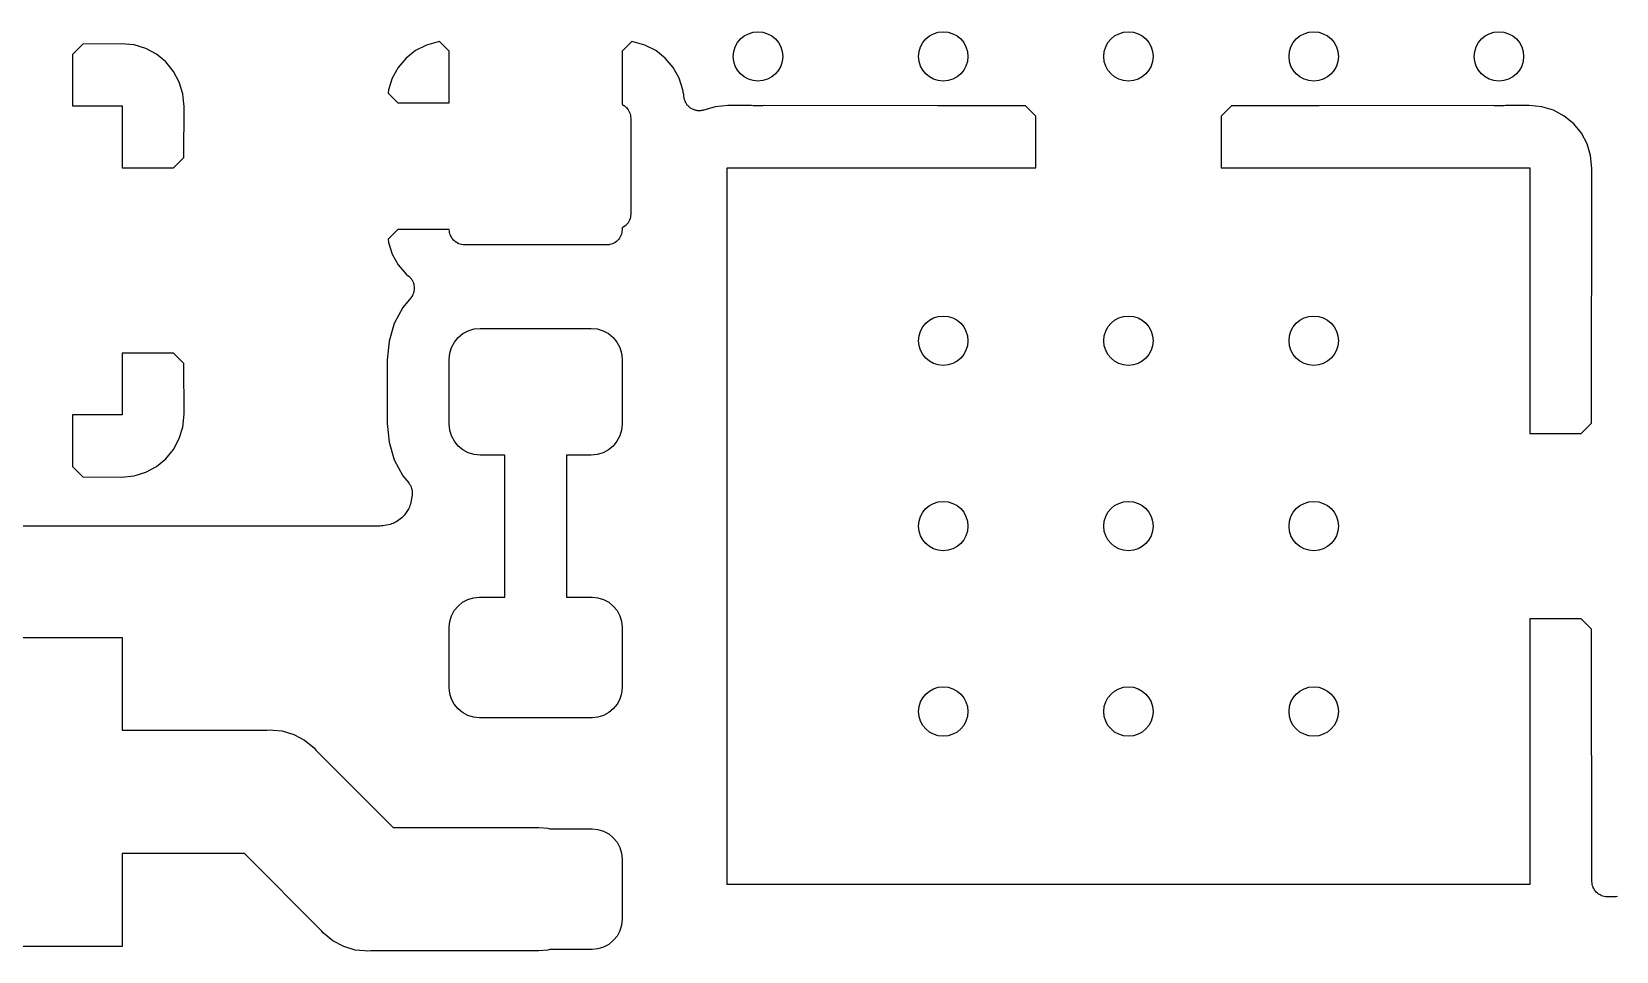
# Model space of a CAD drawing. Extents: x 1.69 to 6.13, y -5.81 to -1.91.
# Drawn here: x 2.477 to 2.982, y -5.135 to -4.843 of the extents above; entities that cross this region are included whole.
import ezdxf

# ---------------------------------------------------------------- set-up
doc = ezdxf.new("R2010")
doc.units = 0
doc.header["$MEASUREMENT"] = 0
doc.layers.add('BLACK', color=7, linetype='CONTINUOUS')

msp = doc.modelspace()

# ---------------------------------------------------------------- linework, layer by layer
at = {"layer": 'BLACK', "linetype": 'CONTINUOUS'}
for p, q in [((2.49344, -4.84644), (2.49016, -4.84973)), ((2.49016, -4.84973), (2.49016, -4.86614)), ((2.50568, -4.84634), (2.49344, -4.84644)), ((2.50976, -4.84674), (2.50568, -4.84634)), ((2.51348, -4.84787), (2.50976, -4.84674)), ((2.51689, -4.8497), (2.51348, -4.84787)), ((2.51989, -4.85216), (2.51689, -4.8497)), ((2.5995, -4.84854), (2.59647, -4.85096)), ((2.60295, -4.84677), (2.5995, -4.84854)), ((2.60669, -4.8457), (2.60295, -4.84677)), ((2.60715, -4.84566), (2.60669, -4.8457)), ((2.61024, -4.84874), (2.60715, -4.84566)), ((2.61024, -4.86516), (2.61024, -4.84874)), ((2.66844, -4.84566), (2.66535, -4.84874)), ((2.66535, -4.84874), (2.66535, -4.86568)), ((2.6689, -4.8457), (2.66844, -4.84566)), ((2.67264, -4.84677), (2.6689, -4.8457)), ((2.67609, -4.84854), (2.67264, -4.84677)), ((2.67912, -4.85096), (2.67609, -4.84854)), ((2.52235, -4.85515), (2.51989, -4.85216)), ((2.59396, -4.85392), (2.59208, -4.85731)), ((2.59647, -4.85096), (2.59396, -4.85392)), ((2.68163, -4.85392), (2.67912, -4.85096)), ((2.68351, -4.85731), (2.68163, -4.85392)), ((2.52418, -4.85857), (2.52235, -4.85515)), ((2.52531, -4.86228), (2.52418, -4.85857)), ((2.59208, -4.85731), (2.5909, -4.86099)), ((2.68469, -4.86099), (2.68351, -4.85731)), ((2.52552, -4.86441), (2.52531, -4.86228)), ((2.52571, -4.86637), (2.52552, -4.86441)), ((2.5909, -4.86099), (2.59078, -4.86212)), ((2.59078, -4.86212), (2.59382, -4.86516)), ((2.68472, -4.86126), (2.68469, -4.86099)), ((2.68476, -4.86145), (2.68472, -4.86126)), ((2.68478, -4.86165), (2.68476, -4.86145)), ((2.68486, -4.86192), (2.68478, -4.86165)), ((2.68492, -4.8622), (2.68486, -4.86192)), ((2.68499, -4.86238), (2.68492, -4.8622)), ((2.68504, -4.86254), (2.68499, -4.86238)), ((2.68504, -4.8628), (2.68504, -4.86254)), ((2.68506, -4.86303), (2.68504, -4.8628)), ((2.68506, -4.86325), (2.68506, -4.86303)), ((2.68511, -4.8635), (2.68506, -4.86325)), ((2.68513, -4.86376), (2.68511, -4.8635)), ((2.6852, -4.86397), (2.68513, -4.86376)), ((2.68524, -4.8642), (2.6852, -4.86397)), ((2.68534, -4.86443), (2.68524, -4.8642)), ((2.68541, -4.86468), (2.68534, -4.86443)), ((2.68552, -4.86488), (2.68541, -4.86468)), ((2.6856, -4.86509), (2.68552, -4.86488)), ((2.49016, -4.86614), (2.50591, -4.86614)), ((2.50591, -4.86614), (2.50591, -4.88583)), ((2.5256, -4.88254), (2.52571, -4.86637)), ((2.59382, -4.86516), (2.61024, -4.86516)), ((2.66535, -4.86568), (2.66553, -4.86578)), ((2.66553, -4.86578), (2.66594, -4.866)), ((2.66594, -4.866), (2.66595, -4.86601)), ((2.66595, -4.86601), (2.66597, -4.86602)), ((2.66597, -4.86602), (2.66632, -4.86632)), ((2.66632, -4.86632), (2.66668, -4.86661)), ((2.66668, -4.86661), (2.66669, -4.86662)), ((2.66669, -4.86662), (2.66671, -4.86664)), ((2.66671, -4.86664), (2.667, -4.867)), ((2.667, -4.867), (2.66729, -4.86736)), ((2.66729, -4.86736), (2.6673, -4.86737)), ((2.6673, -4.86737), (2.66731, -4.86738)), ((2.66731, -4.86738), (2.66752, -4.8678)), ((2.66752, -4.8678), (2.66774, -4.8682)), ((2.66774, -4.8682), (2.66774, -4.86822)), ((2.66774, -4.86822), (2.66775, -4.86824)), ((2.66775, -4.86824), (2.66788, -4.86868)), ((2.66788, -4.86868), (2.66802, -4.86912)), ((2.66802, -4.86912), (2.66802, -4.86914)), ((2.66802, -4.86914), (2.66802, -4.86916)), ((2.66802, -4.86916), (2.66807, -4.86962)), ((2.66807, -4.86962), (2.66811, -4.87008)), ((2.68574, -4.8653), (2.6856, -4.86509)), ((2.68586, -4.86552), (2.68574, -4.8653)), ((2.686, -4.8657), (2.68586, -4.86552)), ((2.68613, -4.86589), (2.686, -4.8657)), ((2.68631, -4.86607), (2.68613, -4.86589)), ((2.68647, -4.86627), (2.68631, -4.86607)), ((2.68664, -4.86641), (2.68647, -4.86627)), ((2.6868, -4.86657), (2.68664, -4.86641)), ((2.68701, -4.86672), (2.6868, -4.86657)), ((2.68721, -4.86688), (2.68701, -4.86672)), ((2.68741, -4.86699), (2.68721, -4.86688)), ((2.6876, -4.86712), (2.68741, -4.86699)), ((2.68783, -4.86722), (2.6876, -4.86712)), ((2.68805, -4.86734), (2.68783, -4.86722)), ((2.68827, -4.8674), (2.68805, -4.86734)), ((2.68848, -4.86749), (2.68827, -4.8674)), ((2.68873, -4.86755), (2.68848, -4.86749)), ((2.68897, -4.86762), (2.68873, -4.86755)), ((2.6892, -4.86764), (2.68897, -4.86762)), ((2.68942, -4.86769), (2.6892, -4.86764)), ((2.68967, -4.86769), (2.68942, -4.86769)), ((2.68993, -4.86772), (2.68967, -4.86769)), ((2.69015, -4.8677), (2.68993, -4.86772)), ((2.69038, -4.8677), (2.69015, -4.8677)), ((2.69063, -4.86766), (2.69038, -4.8677)), ((2.69088, -4.86763), (2.69063, -4.86766)), ((2.6911, -4.86757), (2.69088, -4.86763)), ((2.69132, -4.86753), (2.6911, -4.86757)), ((2.69139, -4.86751), (2.69132, -4.86753)), ((2.69496, -4.86643), (2.69139, -4.86751)), ((2.69906, -4.86602), (2.69496, -4.86643)), ((2.70656, -4.86603), (2.69906, -4.86602)), ((2.70711, -4.86614), (2.70656, -4.86603)), ((2.71021, -4.86614), (2.70711, -4.86614)), ((2.71074, -4.86604), (2.71021, -4.86614)), ((2.76598, -4.8661), (2.71074, -4.86604)), ((2.76617, -4.86614), (2.76598, -4.8661)), ((2.76927, -4.86614), (2.76617, -4.86614)), ((2.76943, -4.86611), (2.76927, -4.86614)), ((2.79397, -4.86614), (2.76943, -4.86611)), ((2.79724, -4.86941), (2.79397, -4.86614)), ((2.79724, -4.88583), (2.79724, -4.86941)), ((2.85957, -4.86614), (2.8563, -4.86941)), ((2.8563, -4.86941), (2.8563, -4.88583)), ((2.88411, -4.86611), (2.85957, -4.86614)), ((2.88428, -4.86614), (2.88411, -4.86611)), ((2.88738, -4.86614), (2.88428, -4.86614)), ((2.88756, -4.8661), (2.88738, -4.86614)), ((2.94281, -4.86604), (2.88756, -4.8661)), ((2.94333, -4.86614), (2.94281, -4.86604)), ((2.94643, -4.86614), (2.94333, -4.86614)), ((2.94698, -4.86603), (2.94643, -4.86614)), ((2.95449, -4.86602), (2.94698, -4.86603)), ((2.95858, -4.86643), (2.95449, -4.86602)), ((2.96229, -4.86755), (2.95858, -4.86643)), ((2.96571, -4.86938), (2.96229, -4.86755)), ((2.96871, -4.87184), (2.96571, -4.86938)), ((2.66811, -4.87008), (2.66811, -4.90059)), ((2.97117, -4.87484), (2.96871, -4.87184)), ((2.973, -4.87826), (2.97117, -4.87484)), ((2.97412, -4.88197), (2.973, -4.87826)), ((2.52232, -4.88583), (2.5256, -4.88254)), ((2.97453, -4.88606), (2.97412, -4.88197)), ((2.50591, -4.88583), (2.52232, -4.88583)), ((2.69882, -5.11417), (2.69882, -4.88583)), ((2.69882, -4.88583), (2.79724, -4.88583)), ((2.8563, -4.88583), (2.95472, -4.88583)), ((2.95472, -4.88583), (2.95472, -4.97047)), ((2.97441, -4.9672), (2.97453, -4.88606)), ((2.66547, -4.90492), (2.66535, -4.90499)), ((2.66535, -4.90499), (2.66535, -4.90551)), ((2.66588, -4.90471), (2.66547, -4.90492)), ((2.6659, -4.9047), (2.66588, -4.90471)), ((2.66591, -4.90469), (2.6659, -4.9047)), ((2.66627, -4.9044), (2.66591, -4.90469)), ((2.66663, -4.90411), (2.66627, -4.9044)), ((2.66664, -4.90409), (2.66663, -4.90411)), ((2.66666, -4.90408), (2.66664, -4.90409)), ((2.66695, -4.90373), (2.66666, -4.90408)), ((2.66725, -4.90337), (2.66695, -4.90373)), ((2.66726, -4.90336), (2.66725, -4.90337)), ((2.66727, -4.90334), (2.66726, -4.90336)), ((2.66749, -4.90294), (2.66727, -4.90334)), ((2.66771, -4.90253), (2.66749, -4.90294)), ((2.66772, -4.90251), (2.66771, -4.90253)), ((2.66773, -4.9025), (2.66772, -4.90251)), ((2.66786, -4.90205), (2.66773, -4.9025)), ((2.668, -4.90161), (2.66786, -4.90205)), ((2.66801, -4.90158), (2.668, -4.9016)), ((2.668, -4.9016), (2.668, -4.90161)), ((2.66806, -4.90112), (2.66801, -4.90158)), ((2.66811, -4.90066), (2.66806, -4.90112)), ((2.66811, -4.90059), (2.66811, -4.90062)), ((2.66811, -4.90062), (2.66811, -4.90062)), ((2.66811, -4.90062), (2.66811, -4.90063)), ((2.66811, -4.90063), (2.66811, -4.90066)), ((2.59382, -4.90551), (2.59078, -4.90855)), ((2.59078, -4.90855), (2.5909, -4.90968)), ((2.5909, -4.90968), (2.59208, -4.91336)), ((2.61024, -4.90551), (2.59382, -4.90551)), ((2.61028, -4.90597), (2.61024, -4.90551)), ((2.61032, -4.90643), (2.61028, -4.90597)), ((2.61033, -4.90645), (2.61032, -4.90643)), ((2.61033, -4.90647), (2.61033, -4.90645)), ((2.61046, -4.90691), (2.61033, -4.90647)), ((2.61059, -4.90736), (2.61046, -4.90691)), ((2.6106, -4.90737), (2.61059, -4.90736)), ((2.61061, -4.90739), (2.6106, -4.90737)), ((2.61082, -4.90779), (2.61061, -4.90739)), ((2.61104, -4.90821), (2.61082, -4.90779)), ((2.61105, -4.90822), (2.61104, -4.90821)), ((2.61106, -4.90824), (2.61105, -4.90822)), ((2.61135, -4.90859), (2.61106, -4.90824)), ((2.61164, -4.90896), (2.61135, -4.90859)), ((2.61165, -4.90897), (2.61164, -4.90896)), ((2.61167, -4.90898), (2.61165, -4.90897)), ((2.61202, -4.90927), (2.61167, -4.90898)), ((2.61238, -4.90957), (2.61202, -4.90927)), ((2.61239, -4.90958), (2.61238, -4.90957)), ((2.61241, -4.90959), (2.61239, -4.90958)), ((2.61281, -4.90981), (2.61241, -4.90959)), ((2.61322, -4.91004), (2.61281, -4.90981)), ((2.61324, -4.91004), (2.61322, -4.91004)), ((2.61325, -4.91005), (2.61324, -4.91004)), ((2.61369, -4.91019), (2.61325, -4.91005)), ((2.61413, -4.91033), (2.61369, -4.91019)), ((2.61415, -4.91033), (2.61413, -4.91033)), ((2.61417, -4.91033), (2.61415, -4.91033)), ((2.61463, -4.91038), (2.61417, -4.91033)), ((2.61509, -4.91043), (2.61463, -4.91038)), ((2.66136, -4.91035), (2.66089, -4.91039)), ((2.66137, -4.91034), (2.66136, -4.91035)), ((2.66139, -4.91034), (2.66137, -4.91034)), ((2.66183, -4.91021), (2.66139, -4.91034)), ((2.66228, -4.91007), (2.66183, -4.91021)), ((2.66229, -4.91007), (2.66228, -4.91007)), ((2.66231, -4.91006), (2.66229, -4.91007)), ((2.66272, -4.90985), (2.66231, -4.91006)), ((2.66313, -4.90963), (2.66272, -4.90985)), ((2.66314, -4.90962), (2.66313, -4.90963)), ((2.66316, -4.90961), (2.66314, -4.90962)), ((2.66351, -4.90932), (2.66316, -4.90961)), ((2.66388, -4.90903), (2.66351, -4.90932)), ((2.66389, -4.90901), (2.66388, -4.90903)), ((2.6639, -4.909), (2.66389, -4.90901)), ((2.6642, -4.90865), (2.6639, -4.909)), ((2.66449, -4.90829), (2.6642, -4.90865)), ((2.6645, -4.90828), (2.66449, -4.90829)), ((2.66451, -4.90826), (2.6645, -4.90828)), ((2.66473, -4.90786), (2.66451, -4.90826)), ((2.66496, -4.90745), (2.66473, -4.90786)), ((2.66497, -4.90742), (2.66496, -4.90743)), ((2.66496, -4.90743), (2.66496, -4.90745)), ((2.66511, -4.90698), (2.66497, -4.90742)), ((2.66525, -4.90653), (2.66511, -4.90698)), ((2.6653, -4.90604), (2.66525, -4.9065)), ((2.66525, -4.9065), (2.66525, -4.90652)), ((2.66525, -4.90652), (2.66525, -4.90653)), ((2.66535, -4.90558), (2.6653, -4.90604)), ((2.66535, -4.90551), (2.66535, -4.90554)), ((2.66535, -4.90554), (2.66535, -4.90555)), ((2.66535, -4.90555), (2.66535, -4.90555)), ((2.66535, -4.90555), (2.66535, -4.90558)), ((2.59208, -4.91336), (2.59396, -4.91675)), ((2.61512, -4.91043), (2.61509, -4.91043)), ((2.61516, -4.91043), (2.61512, -4.91043)), ((2.61512, -4.91043), (2.61512, -4.91043)), ((2.61512, -4.91043), (2.61512, -4.91043)), ((2.66043, -4.91043), (2.61516, -4.91043)), ((2.66089, -4.91039), (2.66043, -4.91043)), ((2.59396, -4.91675), (2.59647, -4.91971)), ((2.59647, -4.91971), (2.59724, -4.92033)), ((2.59724, -4.92033), (2.5973, -4.92037)), ((2.5973, -4.92037), (2.59731, -4.92039)), ((2.59731, -4.92039), (2.59733, -4.9204)), ((2.59733, -4.9204), (2.59765, -4.92073)), ((2.59765, -4.92073), (2.59798, -4.92105)), ((2.59798, -4.92105), (2.59799, -4.92107)), ((2.59799, -4.92107), (2.598, -4.92108)), ((2.598, -4.92108), (2.59826, -4.92147)), ((2.59826, -4.92147), (2.59851, -4.92185)), ((2.59851, -4.92185), (2.59852, -4.92187)), ((2.59852, -4.92187), (2.59853, -4.92188)), ((2.59853, -4.92188), (2.5987, -4.92231)), ((2.5987, -4.92231), (2.59888, -4.92273)), ((2.59888, -4.92273), (2.59889, -4.92275)), ((2.59889, -4.92275), (2.5989, -4.92277)), ((2.5989, -4.92277), (2.59898, -4.92322)), ((2.59899, -4.92512), (2.5989, -4.92558)), ((2.59898, -4.92322), (2.59907, -4.92367)), ((2.59908, -4.92468), (2.59899, -4.92512)), ((2.59907, -4.92367), (2.59907, -4.9237)), ((2.59907, -4.9237), (2.59908, -4.92372)), ((2.59908, -4.92372), (2.59908, -4.92417)), ((2.59908, -4.92417), (2.59908, -4.92464)), ((2.59908, -4.92464), (2.59908, -4.92466)), ((2.59908, -4.92466), (2.59908, -4.92468)), ((2.59545, -4.93039), (2.59271, -4.93551)), ((2.59798, -4.9273), (2.59545, -4.93039)), ((2.598, -4.92729), (2.59798, -4.9273)), ((2.59801, -4.92727), (2.598, -4.92729)), ((2.59826, -4.92688), (2.59801, -4.92727)), ((2.59852, -4.9265), (2.59826, -4.92688)), ((2.59853, -4.92649), (2.59852, -4.9265)), ((2.59854, -4.92647), (2.59853, -4.92649)), ((2.59871, -4.92604), (2.59854, -4.92647)), ((2.59889, -4.92562), (2.59871, -4.92604)), ((2.5989, -4.92558), (2.59889, -4.9256)), ((2.59889, -4.9256), (2.59889, -4.92562)), ((2.59271, -4.93551), (2.59103, -4.94107)), ((2.61189, -4.94138), (2.61312, -4.93989)), ((2.61312, -4.93989), (2.61461, -4.93867)), ((2.61461, -4.93867), (2.61631, -4.93776)), ((2.61631, -4.93776), (2.61816, -4.9372)), ((2.61816, -4.9372), (2.62008, -4.93701)), ((2.62008, -4.93701), (2.65551, -4.93701)), ((2.65551, -4.93701), (2.65743, -4.9372)), ((2.65743, -4.9372), (2.65928, -4.93776)), ((2.65928, -4.93776), (2.66098, -4.93867)), ((2.66098, -4.93867), (2.66247, -4.93989)), ((2.66247, -4.93989), (2.6637, -4.94138)), ((2.50591, -4.94488), (2.50591, -4.96457)), ((2.52232, -4.94488), (2.50591, -4.94488)), ((2.5256, -4.94816), (2.52232, -4.94488)), ((2.59103, -4.94107), (2.59043, -4.94709)), ((2.61024, -4.94685), (2.61043, -4.94493)), ((2.61043, -4.94493), (2.61099, -4.94308)), ((2.61099, -4.94308), (2.61189, -4.94138)), ((2.6637, -4.94138), (2.66461, -4.94308)), ((2.66461, -4.94308), (2.66517, -4.94493)), ((2.66517, -4.94493), (2.66535, -4.94685)), ((2.52571, -4.96434), (2.5256, -4.94816)), ((2.59043, -4.94709), (2.59043, -4.96728)), ((2.61024, -4.96752), (2.61024, -4.94685)), ((2.66535, -4.94685), (2.66535, -4.96752)), ((2.50591, -4.96457), (2.49016, -4.96457)), ((2.49016, -4.96457), (2.49016, -4.98098)), ((2.52531, -4.96843), (2.52571, -4.96434)), ((2.52418, -4.97214), (2.52531, -4.96843)), ((2.59043, -4.96728), (2.59103, -4.9733)), ((2.61043, -4.96944), (2.61024, -4.96752)), ((2.61099, -4.97129), (2.61043, -4.96944)), ((2.66517, -4.96944), (2.66461, -4.97129)), ((2.66535, -4.96752), (2.66517, -4.96944)), ((2.95472, -4.97047), (2.97114, -4.97047)), ((2.97114, -4.97047), (2.97441, -4.9672)), ((2.51989, -4.97855), (2.52235, -4.97556)), ((2.52235, -4.97556), (2.52418, -4.97214)), ((2.59103, -4.9733), (2.59271, -4.97886)), ((2.61189, -4.97299), (2.61099, -4.97129)), ((2.61312, -4.97448), (2.61189, -4.97299)), ((2.61461, -4.9757), (2.61312, -4.97448)), ((2.61631, -4.97661), (2.61461, -4.9757)), ((2.66098, -4.9757), (2.65928, -4.97661)), ((2.66247, -4.97448), (2.66098, -4.9757)), ((2.6637, -4.97299), (2.66247, -4.97448)), ((2.66461, -4.97129), (2.6637, -4.97299)), ((2.49016, -4.98098), (2.49344, -4.98427)), ((2.51348, -4.98284), (2.51689, -4.98101)), ((2.51689, -4.98101), (2.51989, -4.97855)), ((2.59271, -4.97886), (2.59545, -4.98398)), ((2.61816, -4.97717), (2.61631, -4.97661)), ((2.62008, -4.97736), (2.61816, -4.97717)), ((2.62795, -4.97736), (2.62008, -4.97736)), ((2.62795, -5.02264), (2.62795, -4.97736)), ((2.65551, -4.97736), (2.64764, -4.97736)), ((2.64764, -4.97736), (2.64764, -5.02264)), ((2.65743, -4.97717), (2.65551, -4.97736)), ((2.65928, -4.97661), (2.65743, -4.97717)), ((2.49344, -4.98427), (2.50568, -4.98437)), ((2.50568, -4.98437), (2.50976, -4.98397)), ((2.50976, -4.98397), (2.51348, -4.98284)), ((2.59545, -4.98398), (2.59731, -4.98624)), ((2.59731, -4.98624), (2.59735, -4.9863)), ((2.59735, -4.9863), (2.59747, -4.98648)), ((2.59747, -4.98648), (2.5976, -4.98664)), ((2.5976, -4.98664), (2.59773, -4.98688)), ((2.59773, -4.98688), (2.59787, -4.9871)), ((2.59787, -4.9871), (2.59795, -4.9873)), ((2.59833, -4.99063), (2.59787, -4.99296)), ((2.59795, -4.9873), (2.59805, -4.98749)), ((2.59805, -4.98749), (2.59813, -4.98775)), ((2.59813, -4.98775), (2.59823, -4.98799)), ((2.59823, -4.98799), (2.59827, -4.9882)), ((2.59827, -4.9882), (2.59833, -4.98841)), ((2.59833, -4.98841), (2.59836, -4.98868)), ((2.59837, -4.99019), (2.59833, -4.99063)), ((2.59836, -4.98868), (2.59841, -4.98894)), ((2.59842, -4.98974), (2.59837, -4.99019)), ((2.59841, -4.98894), (2.5984, -4.98915)), ((2.5984, -4.98915), (2.59843, -4.98937)), ((2.59843, -4.98968), (2.59842, -4.98974)), ((2.59843, -4.98937), (2.59843, -4.98967)), ((2.59843, -4.98967), (2.59843, -4.98968)), ((2.59843, -4.98968), (2.59843, -4.98968)), ((2.59843, -4.98968), (2.59843, -4.98968)), ((2.59713, -4.99474), (2.59609, -4.9963)), ((2.59734, -4.99434), (2.59713, -4.99474)), ((2.59756, -4.99395), (2.59734, -4.99434)), ((2.59757, -4.99392), (2.59756, -4.99395)), ((2.59759, -4.99389), (2.59757, -4.99392)), ((2.59772, -4.99346), (2.59759, -4.99389)), ((2.59785, -4.99303), (2.59772, -4.99346)), ((2.59787, -4.99297), (2.59785, -4.99303)), ((2.59787, -4.99296), (2.59787, -4.99297)), ((2.59787, -4.99297), (2.59787, -4.99297)), ((2.59787, -4.99297), (2.59787, -4.99297)), ((2.5881, -5), (2.40589, -5)), ((2.58854, -4.99996), (2.5881, -5)), ((2.58899, -4.99992), (2.58854, -4.99996)), ((2.58905, -4.99991), (2.58899, -4.99992)), ((2.58906, -4.99991), (2.58905, -4.99991)), ((2.58905, -4.99991), (2.58905, -4.99991)), ((2.58905, -4.99991), (2.58905, -4.99991)), ((2.59139, -4.99944), (2.58906, -4.99991)), ((2.59182, -4.99931), (2.59139, -4.99944)), ((2.59225, -4.99919), (2.59182, -4.99931)), ((2.59228, -4.99917), (2.59225, -4.99919)), ((2.59231, -4.99916), (2.59228, -4.99917)), ((2.59271, -4.99895), (2.59231, -4.99916)), ((2.59311, -4.99874), (2.59271, -4.99895)), ((2.59316, -4.99871), (2.59311, -4.99874)), ((2.59473, -4.99766), (2.59316, -4.99871)), ((2.59316, -4.99871), (2.59316, -4.99871)), ((2.59316, -4.99871), (2.59316, -4.99871)), ((2.59316, -4.99871), (2.59316, -4.99871)), ((2.59508, -4.99737), (2.59473, -4.99766)), ((2.59543, -4.99709), (2.59508, -4.99737)), ((2.59545, -4.99707), (2.59543, -4.99709)), ((2.59547, -4.99705), (2.59545, -4.99707)), ((2.59576, -4.9967), (2.59547, -4.99705)), ((2.59605, -4.99636), (2.59576, -4.9967)), ((2.59608, -4.99631), (2.59605, -4.99636)), ((2.59609, -4.9963), (2.59608, -4.99631)), ((2.59608, -4.99631), (2.59608, -4.99631)), ((2.59608, -4.99631), (2.59608, -4.99631)), ((2.61185, -5.0269), (2.61305, -5.02545)), ((2.61305, -5.02545), (2.6145, -5.02426)), ((2.6145, -5.02426), (2.61616, -5.02337)), ((2.61616, -5.02337), (2.61796, -5.02282)), ((2.61796, -5.02282), (2.61983, -5.02264)), ((2.61983, -5.02264), (2.62795, -5.02264)), ((2.64764, -5.02264), (2.65576, -5.02264)), ((2.65576, -5.02264), (2.65763, -5.02282)), ((2.65763, -5.02282), (2.65943, -5.02337)), ((2.65943, -5.02337), (2.66109, -5.02426)), ((2.66109, -5.02426), (2.66254, -5.02545)), ((2.66254, -5.02545), (2.66374, -5.0269)), ((2.61024, -5.03223), (2.61042, -5.03036)), ((2.61042, -5.03036), (2.61097, -5.02856)), ((2.61097, -5.02856), (2.61185, -5.0269)), ((2.66374, -5.0269), (2.66462, -5.02856)), ((2.66462, -5.02856), (2.66517, -5.03036)), ((2.66517, -5.03036), (2.66535, -5.03223)), ((2.97114, -5.02953), (2.95472, -5.02953)), ((2.95472, -5.02953), (2.95472, -5.11417)), ((2.97441, -5.0328), (2.97114, -5.02953)), ((2.41535, -5.03543), (2.50591, -5.03543)), ((2.50591, -5.03543), (2.50591, -5.06496)), ((2.61024, -5.05143), (2.61024, -5.03223)), ((2.66535, -5.03223), (2.66535, -5.05143)), ((2.97453, -5.1132), (2.97441, -5.0328)), ((2.61042, -5.0533), (2.61024, -5.05143)), ((2.66535, -5.05143), (2.66517, -5.0533)), ((2.61097, -5.0551), (2.61042, -5.0533)), ((2.61185, -5.05676), (2.61097, -5.0551)), ((2.61305, -5.05821), (2.61185, -5.05676)), ((2.66374, -5.05676), (2.66254, -5.05821)), ((2.66462, -5.0551), (2.66374, -5.05676)), ((2.66517, -5.0533), (2.66462, -5.0551)), ((2.6145, -5.05941), (2.61305, -5.05821)), ((2.61616, -5.06029), (2.6145, -5.05941)), ((2.61796, -5.06084), (2.61616, -5.06029)), ((2.61983, -5.06102), (2.61796, -5.06084)), ((2.65576, -5.06102), (2.61983, -5.06102)), ((2.65763, -5.06084), (2.65576, -5.06102)), ((2.65943, -5.06029), (2.65763, -5.06084)), ((2.66109, -5.05941), (2.65943, -5.06029)), ((2.66254, -5.05821), (2.66109, -5.05941)), ((2.50591, -5.06496), (2.55218, -5.06496)), ((2.55218, -5.06496), (2.55315, -5.06487)), ((2.55315, -5.06487), (2.55412, -5.06496)), ((2.55412, -5.06496), (2.55701, -5.06525)), ((2.55701, -5.06525), (2.56072, -5.06637)), ((2.56072, -5.06637), (2.56414, -5.0682)), ((2.56414, -5.0682), (2.56714, -5.07066)), ((2.56714, -5.07066), (2.56775, -5.07141)), ((2.56775, -5.07141), (2.59231, -5.09596)), ((2.59231, -5.09596), (2.63876, -5.09596)), ((2.63876, -5.09596), (2.64165, -5.09625)), ((2.64165, -5.09625), (2.64234, -5.09646)), ((2.64234, -5.09646), (2.65576, -5.09646)), ((2.65576, -5.09646), (2.65763, -5.09664)), ((2.65763, -5.09664), (2.65943, -5.09719)), ((2.65943, -5.09719), (2.66109, -5.09807)), ((2.66109, -5.09807), (2.66254, -5.09927)), ((2.66254, -5.09927), (2.66374, -5.10072)), ((2.66374, -5.10072), (2.66462, -5.10238)), ((2.545, -5.10433), (2.50591, -5.10433)), ((2.50591, -5.10433), (2.50591, -5.13386)), ((2.56955, -5.12889), (2.545, -5.10433)), ((2.66462, -5.10238), (2.66517, -5.10418)), ((2.66517, -5.10418), (2.66535, -5.10605)), ((2.66535, -5.10605), (2.66535, -5.12525)), ((2.95472, -5.11417), (2.69882, -5.11417)), ((2.97457, -5.11365), (2.97453, -5.1132)), ((2.97461, -5.11411), (2.97457, -5.11365)), ((2.97462, -5.11413), (2.97461, -5.11411)), ((2.97462, -5.11415), (2.97462, -5.11413)), ((2.97476, -5.11459), (2.97462, -5.11415)), ((2.97489, -5.11503), (2.97476, -5.11459)), ((2.9749, -5.11505), (2.97489, -5.11503)), ((2.9749, -5.11507), (2.9749, -5.11505)), ((2.97512, -5.11547), (2.9749, -5.11507)), ((2.97533, -5.11588), (2.97512, -5.11547)), ((2.97534, -5.1159), (2.97533, -5.11588)), ((2.97535, -5.11592), (2.97534, -5.1159)), ((2.97564, -5.11627), (2.97535, -5.11592)), ((2.97593, -5.11663), (2.97564, -5.11627)), ((2.97595, -5.11665), (2.97593, -5.11663)), ((2.97596, -5.11666), (2.97595, -5.11665)), ((2.97631, -5.11695), (2.97596, -5.11666)), ((2.97667, -5.11725), (2.97631, -5.11695)), ((2.97669, -5.11726), (2.97667, -5.11725)), ((2.9767, -5.11727), (2.97669, -5.11726)), ((2.97711, -5.11749), (2.9767, -5.11727)), ((2.97751, -5.11771), (2.97711, -5.11749)), ((2.97753, -5.11772), (2.97751, -5.11771)), ((2.97755, -5.11773), (2.97753, -5.11772)), ((2.97799, -5.11786), (2.97755, -5.11773)), ((2.97843, -5.118), (2.97799, -5.11786)), ((2.97845, -5.118), (2.97843, -5.118)), ((2.97847, -5.11801), (2.97845, -5.118)), ((2.97892, -5.11806), (2.97847, -5.11801)), ((2.97938, -5.11811), (2.97892, -5.11806)), ((2.97942, -5.11811), (2.97938, -5.11811)), ((2.97945, -5.11811), (2.97942, -5.11811)), ((2.97942, -5.11811), (2.97942, -5.11811)), ((2.97942, -5.11811), (2.97942, -5.11811)), ((2.9818, -5.11811), (2.97945, -5.11811)), ((2.98224, -5.11807), (2.9818, -5.11811)), ((2.98269, -5.11803), (2.98224, -5.11807)), ((2.66517, -5.12712), (2.66462, -5.12892)), ((2.66535, -5.12525), (2.66517, -5.12712)), ((2.57017, -5.12964), (2.56955, -5.12889)), ((2.57316, -5.1321), (2.57017, -5.12964)), ((2.57658, -5.13392), (2.57316, -5.1321)), ((2.66254, -5.13203), (2.66109, -5.13323)), ((2.66374, -5.13058), (2.66254, -5.13203)), ((2.66462, -5.12892), (2.66374, -5.13058)), ((2.50591, -5.13386), (2.42182, -5.13386)), ((2.58029, -5.13505), (2.57658, -5.13392)), ((2.58319, -5.13533), (2.58029, -5.13505)), ((2.58415, -5.13543), (2.58319, -5.13533)), ((2.58319, -5.13533), (2.58319, -5.13533)), ((2.58512, -5.13533), (2.58415, -5.13543)), ((2.63876, -5.13533), (2.58512, -5.13533)), ((2.64165, -5.13505), (2.63876, -5.13533)), ((2.64234, -5.13484), (2.64165, -5.13505)), ((2.65576, -5.13484), (2.64234, -5.13484)), ((2.65763, -5.13466), (2.65576, -5.13484)), ((2.65943, -5.13411), (2.65763, -5.13466)), ((2.66109, -5.13323), (2.65943, -5.13411))]:
    msp.add_line(p, q, dxfattribs=at)
at = {"layer": 'BLACK'}
for centre in [(2.70866, -4.85039), (2.76772, -4.85039), (2.82677, -4.85039), (2.88583, -4.85039), (2.94488, -4.85039), (2.76772, -4.94094), (2.82677, -4.94094), (2.88583, -4.94094), (2.76772, -5), (2.82677, -5), (2.88583, -5), (2.76772, -5.05906), (2.82677, -5.05906), (2.88583, -5.05906)]:
    msp.add_circle(centre, 0.00787, dxfattribs=at)

doc.saveas('drawing.dxf')
